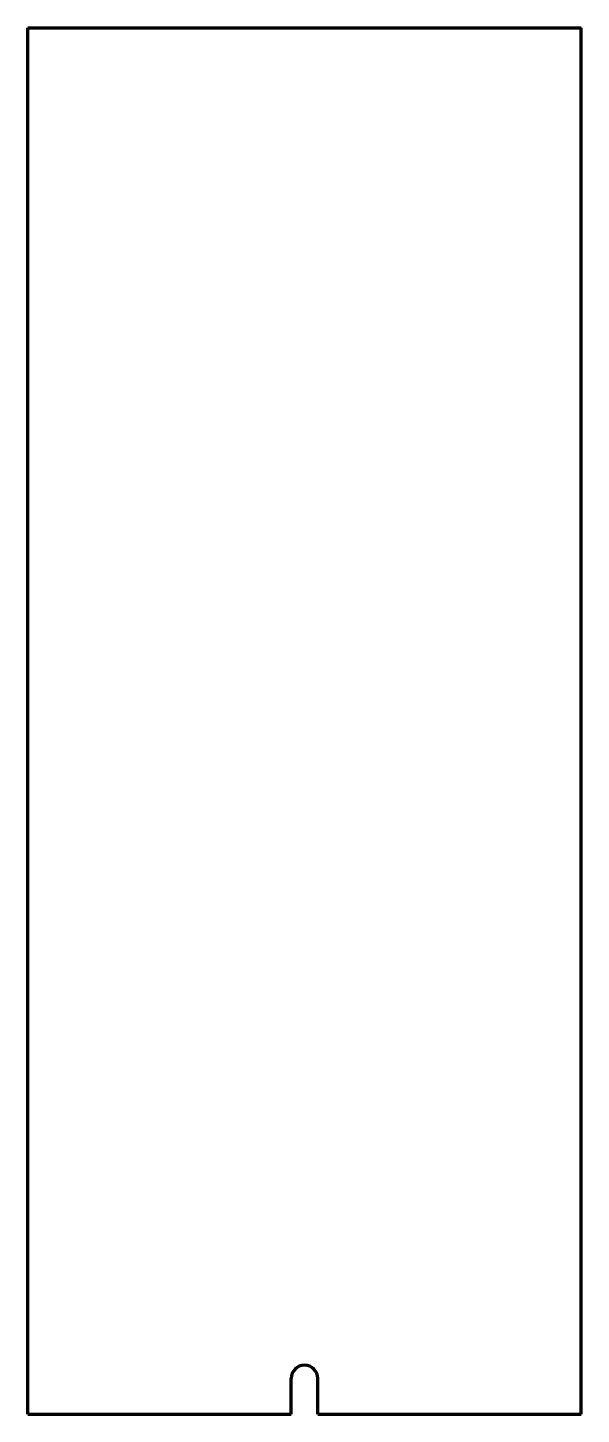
# Model space of a CAD drawing. Header units: inches. Extents: x 0 to 15.5, y 0 to 38.8.
import ezdxf

# ---------------------------------------------------------------- set-up
doc = ezdxf.new("R2010")
doc.units = ezdxf.units.IN
doc.header["$MEASUREMENT"] = 0
doc.layers.get('0').update_dxf_attribs({"linetype": 'CONTINUOUS'})

msp = doc.modelspace()

# ---------------------------------------------------------------- linework, layer by layer
at = {"color": 7, "lineweight": 90}
for p, q in [((0, 0), (0, 38.8125)), ((0, 38.8125), (15.5, 38.8125)), ((15.5, 0), (15.5, 38.8125)), ((7.375, 0), (7.375, 1)), ((8.125, 0), (8.125, 1)), ((0, 0), (7.375, 0)), ((8.125, 0), (15.5, 0))]:
    msp.add_line(p, q, dxfattribs=at)
msp.add_arc((7.75, 1), 0.375, 0, 180, dxfattribs=at)

doc.saveas('drawing.dxf')
